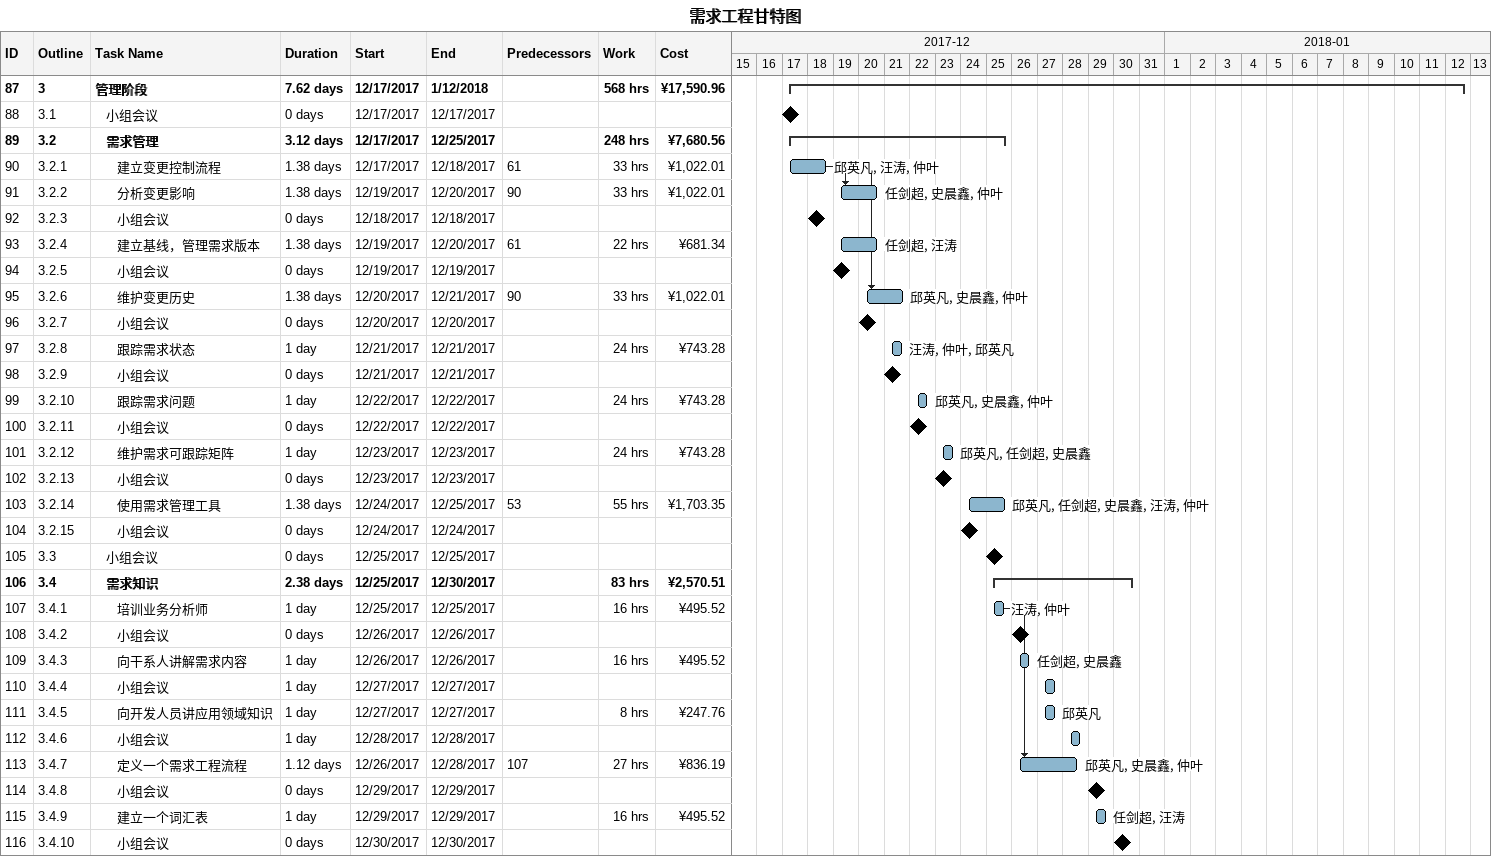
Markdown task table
需求工程甘特图

| ID | WBS | Task | Duration | Start | Finish | Predecessors | Resources | Work (h) | Cost (¥) |
|---|---|---|---|---|---|---|---|---|---|
| 87 | 3 | **管理阶段** | 7.62d | 2017-12-17 | 2018-01-12 |  |  | 568 | 17590.96 |
| 88 | 3.1 | 小组会议 | 0d | 2017-12-17 | 2017-12-17 |  |  |  |  |
| 89 | 3.2 | **需求管理** | 3.12d | 2017-12-17 | 2017-12-25 |  |  | 248 | 7680.56 |
| 90 | 3.2.1 | 建立变更控制流程 | 1.38d | 2017-12-17 | 2017-12-18 | 61 | 邱英凡, 汪涛, 仲叶 | 33 | 1022.01 |
| 91 | 3.2.2 | 分析变更影响 | 1.38d | 2017-12-19 | 2017-12-20 | 90 | 任剑超, 史晨鑫, 仲叶 | 33 | 1022.01 |
| 92 | 3.2.3 | 小组会议 | 0d | 2017-12-18 | 2017-12-18 |  |  |  |  |
| 93 | 3.2.4 | 建立基线，管理需求版本 | 1.38d | 2017-12-19 | 2017-12-20 | 61 | 任剑超, 汪涛 | 22 | 681.34 |
| 94 | 3.2.5 | 小组会议 | 0d | 2017-12-19 | 2017-12-19 |  |  |  |  |
| 95 | 3.2.6 | 维护变更历史 | 1.38d | 2017-12-20 | 2017-12-21 | 90 | 邱英凡, 史晨鑫, 仲叶 | 33 | 1022.01 |
| 96 | 3.2.7 | 小组会议 | 0d | 2017-12-20 | 2017-12-20 |  |  |  |  |
| 97 | 3.2.8 | 跟踪需求状态 | 1d | 2017-12-21 | 2017-12-21 |  | 汪涛, 仲叶, 邱英凡 | 24 | 743.28 |
| 98 | 3.2.9 | 小组会议 | 0d | 2017-12-21 | 2017-12-21 |  |  |  |  |
| 99 | 3.2.10 | 跟踪需求问题 | 1d | 2017-12-22 | 2017-12-22 |  | 邱英凡, 史晨鑫, 仲叶 | 24 | 743.28 |
| 100 | 3.2.11 | 小组会议 | 0d | 2017-12-22 | 2017-12-22 |  |  |  |  |
| 101 | 3.2.12 | 维护需求可跟踪矩阵 | 1d | 2017-12-23 | 2017-12-23 |  | 邱英凡, 任剑超, 史晨鑫 | 24 | 743.28 |
| 102 | 3.2.13 | 小组会议 | 0d | 2017-12-23 | 2017-12-23 |  |  |  |  |
| 103 | 3.2.14 | 使用需求管理工具 | 1.38d | 2017-12-24 | 2017-12-25 | 53 | 邱英凡, 任剑超, 史晨鑫, 汪涛, 仲叶 | 55 | 1703.35 |
| 104 | 3.2.15 | 小组会议 | 0d | 2017-12-24 | 2017-12-24 |  |  |  |  |
| 105 | 3.3 | 小组会议 | 0d | 2017-12-25 | 2017-12-25 |  |  |  |  |
| 106 | 3.4 | **需求知识** | 2.38d | 2017-12-25 | 2017-12-30 |  |  | 83 | 2570.51 |
| 107 | 3.4.1 | 培训业务分析师 | 1d | 2017-12-25 | 2017-12-25 |  | 汪涛, 仲叶 | 16 | 495.52 |
| 108 | 3.4.2 | 小组会议 | 0d | 2017-12-26 | 2017-12-26 |  |  |  |  |
| 109 | 3.4.3 | 向干系人讲解需求内容 | 1d | 2017-12-26 | 2017-12-26 |  | 任剑超, 史晨鑫 | 16 | 495.52 |
| 110 | 3.4.4 | 小组会议 | 1d | 2017-12-27 | 2017-12-27 |  |  |  |  |
| 111 | 3.4.5 | 向开发人员讲应用领域知识 | 1d | 2017-12-27 | 2017-12-27 |  | 邱英凡 | 8 | 247.76 |
| 112 | 3.4.6 | 小组会议 | 1d | 2017-12-28 | 2017-12-28 |  |  |  |  |
| 113 | 3.4.7 | 定义一个需求工程流程 | 1.12d | 2017-12-26 | 2017-12-28 | 107 | 邱英凡, 史晨鑫, 仲叶 | 27 | 836.19 |
| 114 | 3.4.8 | 小组会议 | 0d | 2017-12-29 | 2017-12-29 |  |  |  |  |
| 115 | 3.4.9 | 建立一个词汇表 | 1d | 2017-12-29 | 2017-12-29 |  | 任剑超, 汪涛 | 16 | 495.52 |
| 116 | 3.4.10 | 小组会议 | 0d | 2017-12-30 | 2017-12-30 |  |  |  |  |
